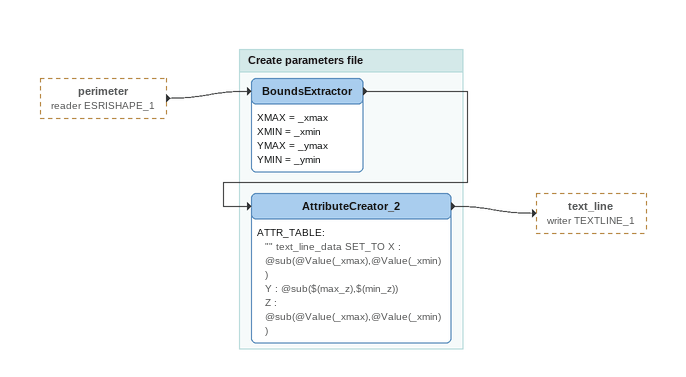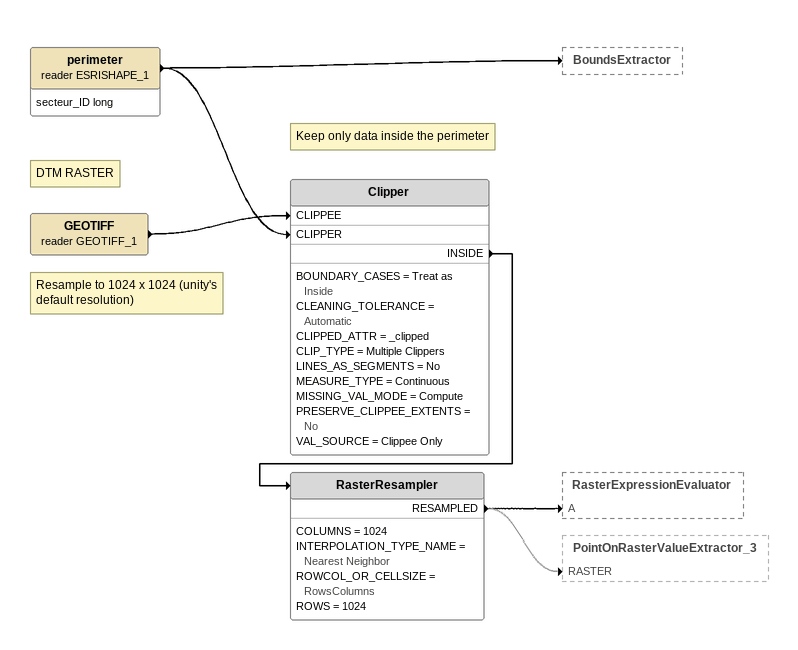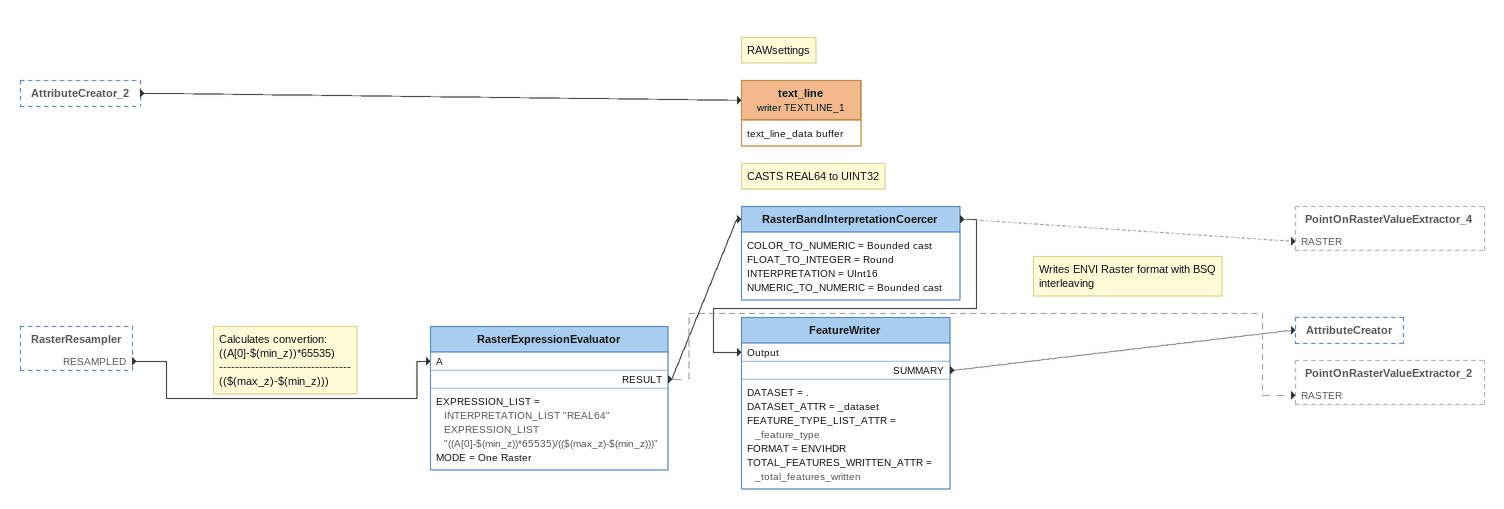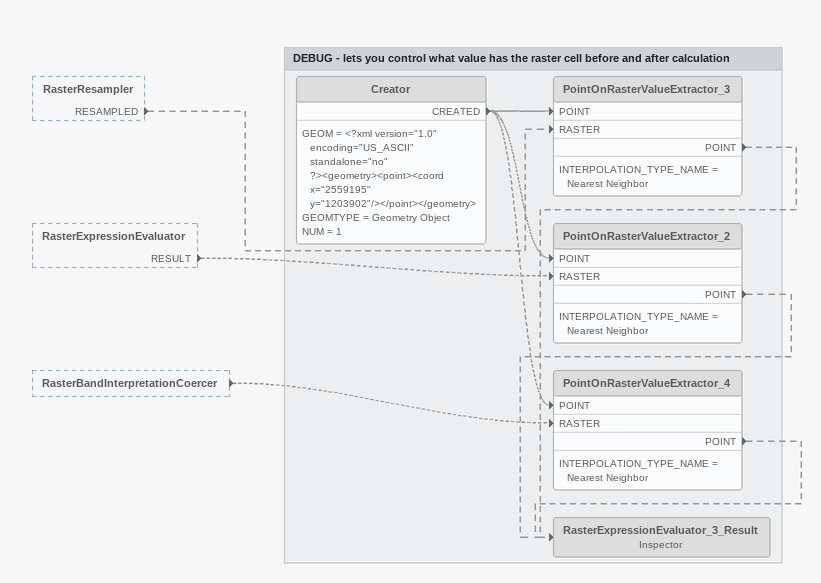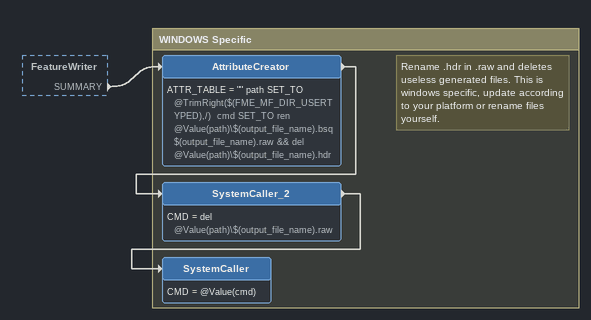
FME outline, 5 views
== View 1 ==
perimeter (reader ESRISHAPE_1) [outside]
    -> BoundsExtractor

Bookmark: Create parameters file
BoundsExtractor
    XMAX = _xmax
    XMIN = _xmin
    YMAX = _ymax
    YMIN = _ymin
    -> AttributeCreator_2
AttributeCreator_2
    ATTR_TABLE:
      "" text_line_data SET_TO X : @sub(@Value(_xmax),@Value(_xmin))
      Y : @sub($(max_z),$(min_z))
      Z : @sub(@Value(_xmax),@Value(_xmin))
    -> text_line (writer TEXTLINE_1)

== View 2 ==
perimeter (reader ESRISHAPE_1)
    attributes: secteur_ID long
    -> Clipper [CLIPPER]
    -> BoundsExtractor
Note: DTM RASTER
GEOTIFF (reader GEOTIFF_1)
    -> Clipper [CLIPPEE]
Note: Keep only data inside the perimeter
Clipper
    BOUNDARY_CASES = Treat as Inside
    CLEANING_TOLERANCE = Automatic
    CLIPPED_ATTR = _clipped
    CLIP_TYPE = Multiple Clippers
    LINES_AS_SEGMENTS = No
    MEASURE_TYPE = Continuous
    MISSING_VAL_MODE = Compute
    PRESERVE_CLIPPEE_EXTENTS = No
    VAL_SOURCE = Clippee Only
    INSIDE -> RasterResampler
Note: Resample to 1024 x 1024 (unity's default resolution)
RasterResampler
    COLUMNS = 1024
    INTERPOLATION_TYPE_NAME = Nearest Neighbor
    ROWCOL_OR_CELLSIZE = RowsColumns
    ROWS = 1024
    RESAMPLED -> RasterExpressionEvaluator [A]
    RESAMPLED -> PointOnRasterValueExtractor_3 [RASTER] [off]

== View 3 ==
AttributeCreator_2 [outside]
    -> text_line (writer TEXTLINE_1)
RasterResampler [outside]
    RESAMPLED -> RasterExpressionEvaluator [A]
Note: RAWsettings
text_line (writer TEXTLINE_1)
    attributes: text_line_data buffer
Note: Calculates convertion: / ((A[0]-$(min_z))*65535) / --------------------------------- / (($(max_z)-$(min_z)))
RasterExpressionEvaluator
    EXPRESSION_LIST = INTERPRETATION_LIST "REAL64" EXPRESSION_LIST "((A[0]-$(min_z))*65535)/(($(max_z)-$(min_z)))"
    MODE = One Raster
    RESULT -> RasterBandInterpretationCoercer
    RESULT -> PointOnRasterValueExtractor_2 [RASTER] [off]
Note: CASTS REAL64 to UINT32
RasterBandInterpretationCoercer
    COLOR_TO_NUMERIC = Bounded cast
    FLOAT_TO_INTEGER = Round
    INTERPRETATION = UInt16
    NUMERIC_TO_NUMERIC = Bounded cast
    -> FeatureWriter [Output]
    -> PointOnRasterValueExtractor_4 [RASTER] [off]
Note: Writes ENVI Raster format with BSQ interleaving
FeatureWriter
    DATASET = .
    DATASET_ATTR = _dataset
    FEATURE_TYPE_LIST_ATTR = _feature_type
    FORMAT = ENVIHDR
    TOTAL_FEATURES_WRITTEN_ATTR = _total_features_written
    SUMMARY -> AttributeCreator

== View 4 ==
RasterResampler [outside]
    RESAMPLED -> PointOnRasterValueExtractor_3 [RASTER] [off]
RasterExpressionEvaluator [outside]
    RESULT -> PointOnRasterValueExtractor_2 [RASTER] [off]
RasterBandInterpretationCoercer [outside]
    -> PointOnRasterValueExtractor_4 [RASTER] [off]

Bookmark: DEBUG - lets you control what value has the raster cell before and after calculation
Creator [off]
    GEOM = <?xml version="1.0" encoding="US_ASCII" standalone="no" ?><geometry><point><coord x="2559195" y="1203902"/></point></geometry>
    GEOMTYPE = Geometry Object
    NUM = 1
    CREATED -> PointOnRasterValueExtractor_3 [POINT] [off]
    CREATED -> PointOnRasterValueExtractor_2 [POINT] [off]
    CREATED -> PointOnRasterValueExtractor_4 [POINT] [off]
PointOnRasterValueExtractor_3 [off]
    INTERPOLATION_TYPE_NAME = Nearest Neighbor
    POINT -> RasterExpressionEvaluator_3_Result [off]
PointOnRasterValueExtractor_2 [off]
    INTERPOLATION_TYPE_NAME = Nearest Neighbor
    POINT -> RasterExpressionEvaluator_3_Result [off]
PointOnRasterValueExtractor_4 [off]
    INTERPOLATION_TYPE_NAME = Nearest Neighbor
    POINT -> RasterExpressionEvaluator_3_Result [off]
RasterExpressionEvaluator_3_Result: Inspector [off]

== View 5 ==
FeatureWriter [outside]
    SUMMARY -> AttributeCreator

Bookmark: WINDOWS Specific
Note: Rename .hdr in .raw and deletes useless generated files. This is windows specific, update according to your platform or rename files yourself.
AttributeCreator
    ATTR_TABLE = "" path SET_TO @TrimRight($(FME_MF_DIR_USERTYPED),/)  cmd SET_TO ren @Value(path)\$(output_file_name).bsq $(output_file_name).raw && del @Value(path)\$(output_file_name).hdr
    -> SystemCaller_2
SystemCaller_2
    CMD = del @Value(path)\$(output_file_name).raw
    -> SystemCaller
SystemCaller
    CMD = @Value(cmd)
